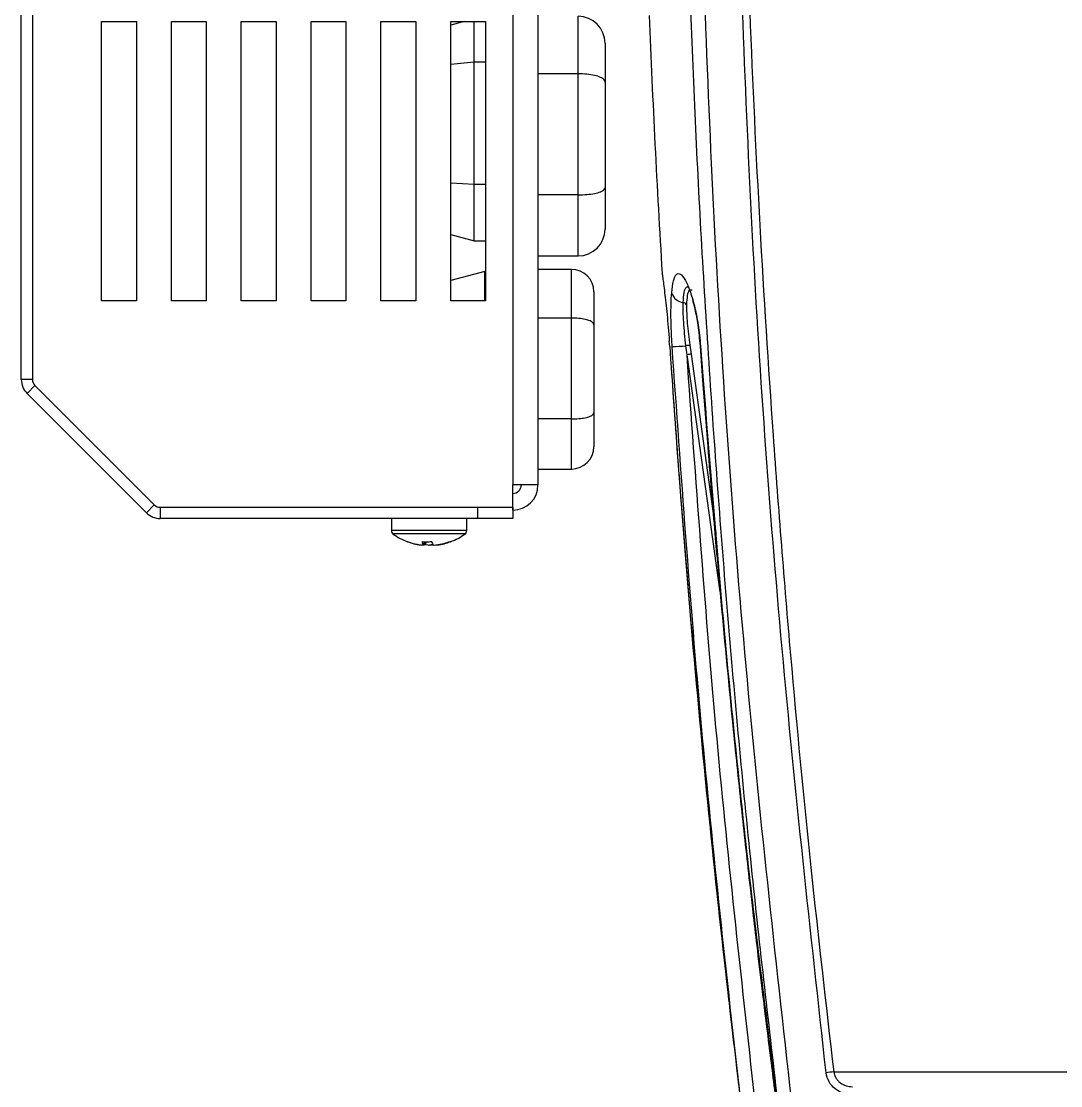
# Model space of a CAD drawing. Extents: x 11 to 120, y 2 to 94.
# Drawn here: x 49.449 to 53.17, y 5.686 to 9.498 of the extents above; entities that cross this region are included whole.
import ezdxf

# ---------------------------------------------------------------- set-up
doc = ezdxf.new("R2010")
doc.units = 0
doc.header["$MEASUREMENT"] = 0
doc.layers.add('OBJECT', color=7, linetype='CONTINUOUS')

msp = doc.modelspace()

# ---------------------------------------------------------------- linework, layer by layer
at = {"layer": 'OBJECT'}
for p, q in [((49.4485, 8.215), (49.4485, 11.3201)), ((49.4885, 11.3201), (49.4885, 8.215)), ((51.2085, 9.885), (51.2085, 7.8375)), ((51.2985, 9.6975), (51.2985, 7.8375)), ((49.736, 9.4975), (49.861, 9.4975)), ((49.736, 8.4975), (49.736, 9.4975)), ((49.861, 9.4975), (49.861, 8.4975)), ((49.986, 9.4975), (50.111, 9.4975)), ((49.986, 8.4975), (49.986, 9.4975)), ((50.111, 9.4975), (50.111, 8.4975)), ((50.236, 9.4975), (50.361, 9.4975)), ((50.236, 8.4975), (50.236, 9.4975)), ((50.361, 9.4975), (50.361, 8.4975)), ((50.486, 9.4975), (50.611, 9.4975)), ((50.486, 8.4975), (50.486, 9.4975)), ((50.611, 9.4975), (50.611, 8.4975)), ((50.736, 9.4975), (50.861, 9.4975)), ((50.736, 8.4975), (50.736, 9.4975)), ((50.861, 9.4975), (50.861, 8.4975)), ((51.0343, 9.4975), (50.986, 9.4846)), ((50.986, 9.4975), (51.111, 9.4975)), ((50.986, 8.4975), (50.986, 9.4975)), ((51.0705, 9.3528), (51.0705, 9.4975)), ((51.111, 9.4975), (51.111, 8.4975)), ((51.4425, 9.31), (51.4425, 9.516)), ((51.5385, 9.42), (51.5385, 9.2806)), ((50.986, 9.3443), (51.0705, 9.3528)), ((51.0705, 8.9145), (51.0705, 9.3528)), ((51.0705, 9.3528), (51.111, 9.3528)), ((51.4425, 9.31), (51.2985, 9.31)), ((51.4425, 8.8765), (51.4425, 9.31)), ((51.5385, 9.2806), (51.5385, 8.9027)), ((50.986, 8.92), (51.0705, 8.9145)), ((51.0705, 8.712), (51.0705, 8.9145)), ((51.0705, 8.9145), (51.111, 8.9145)), ((51.5385, 8.9027), (51.5385, 8.754)), ((51.4425, 8.8765), (51.2985, 8.8765)), ((51.4425, 8.658), (51.4425, 8.8765)), ((50.986, 8.7346), (51.0705, 8.712)), ((51.0705, 8.712), (51.111, 8.712)), ((51.2985, 8.658), (51.4425, 8.658)), ((51.1085, 8.6023), (50.986, 8.5695)), ((51.111, 8.6023), (51.1085, 8.6023)), ((51.1085, 8.4975), (51.1085, 8.6023)), ((51.4185, 8.6096), (51.2985, 8.6096)), ((51.4185, 8.4353), (51.4185, 8.6096)), ((51.4985, 8.5296), (51.4985, 8.4115)), ((49.861, 8.4975), (49.736, 8.4975)), ((50.111, 8.4975), (49.986, 8.4975)), ((50.361, 8.4975), (50.236, 8.4975)), ((50.611, 8.4975), (50.486, 8.4975)), ((50.861, 8.4975), (50.736, 8.4975)), ((51.111, 8.4975), (50.986, 8.4975)), ((51.4185, 8.4353), (51.2985, 8.4353)), ((51.4185, 8.074), (51.4185, 8.4353)), ((51.4985, 8.4115), (51.4985, 8.0965)), ((51.7701, 8.3338), (51.7688, 8.3525)), ((51.8321, 8.3041), (51.8282, 8.3362)), ((51.8421, 8.3379), (51.8466, 8.3059)), ((51.8788, 8.3345), (51.888, 8.2118)), ((51.8806, 8.335), (51.8898, 8.2122)), ((51.9505, 7.4546), (51.8321, 8.3041)), ((51.8466, 8.3059), (51.9358, 7.6656)), ((49.4885, 8.215), (49.4485, 8.215)), ((49.4973, 8.1937), (49.469, 8.1655)), ((49.8964, 7.738), (49.469, 8.1655)), ((49.4973, 8.1937), (49.9247, 7.7663)), ((51.4985, 8.0965), (51.4985, 7.9746)), ((51.4185, 8.074), (51.2985, 8.074)), ((51.4185, 7.8946), (51.4185, 8.074)), ((51.2985, 7.8946), (51.4185, 7.8946)), ((51.2085, 7.7475), (51.2085, 7.8375)), ((51.2985, 7.8375), (51.2085, 7.8375)), ((49.9247, 7.7663), (49.8964, 7.738)), ((49.9459, 7.7575), (49.9459, 7.7175)), ((49.9459, 7.7575), (51.0835, 7.7575)), ((51.0835, 7.7175), (51.0835, 7.7575)), ((51.0835, 7.7575), (51.2085, 7.7575)), ((51.2085, 7.7575), (51.2085, 7.7175)), ((51.0835, 7.7175), (49.9459, 7.7175)), ((50.7735, 7.7175), (50.7735, 7.6741)), ((51.0435, 7.6741), (51.0435, 7.7175)), ((51.2085, 7.7175), (51.0835, 7.7175)), ((51.0435, 7.6741), (50.7735, 7.6741)), ((51.0373, 7.662), (50.7798, 7.662)), ((50.8897, 7.6345), (50.8884, 7.6221)), ((50.8921, 7.6221), (50.8932, 7.6344)), ((50.8828, 7.6221), (50.8829, 7.6226)), ((50.9085, 7.6227), (50.9123, 7.6221)), ((50.9123, 7.6235), (50.9123, 7.6221)), ((50.9286, 7.6224), (50.9286, 7.6221)), ((50.9342, 7.6221), (50.9341, 7.6226)), ((52.3575, 5.7356), (54.9871, 5.7356))]:
    msp.add_line(p, q, dxfattribs=at)
at = {"layer": 'OBJECT', "flags": 128}
for points in [[(51.769, 8.3516), (51.7689, 8.3517), (51.7688, 8.3525)], [(51.7701, 8.3338), (51.7702, 8.3336), (51.7703, 8.3336)], [(51.8806, 8.335), (51.879, 8.3347), (51.8788, 8.3344)], [(51.8898, 8.2122), (51.8881, 8.2119), (51.8881, 8.2118)], [(50.9179, 7.6343), (50.9164, 7.6343), (50.9121, 7.6343), (50.9121, 7.6343)], [(50.9047, 7.6221), (50.8987, 7.6228), (50.8937, 7.6236)], [(50.9123, 7.6221), (50.9183, 7.6228), (50.9233, 7.6236)], [(50.9342, 7.6221), (50.9385, 7.6228), (50.9422, 7.6236)]]:
    msp.add_lwpolyline(points, dxfattribs=at)
at = {"layer": 'OBJECT'}
for centre, radius, start, end in [((51.4425, 9.42), 0.096, 0, 90), ((102.3125, 11.6225), 50.66, 182.37923, 183.42528), ((51.4425, 8.754), 0.096, 270, 0), ((51.4185, 8.5296), 0.08, 0, 90), ((51.8237, 8.5396), 0.0486, 196.7645, 264.0448), ((51.8176, 8.4776), 0.0137, 21.5178, 85.6442), ((51.7579, 9.282), 0.9485, 271.2658, 274.2479), ((51.8829, 7.9639), 0.3762, 96.2276, 98.368), ((51.8794, 7.9862), 0.3214, 95.862, 98.4629), ((49.5185, 8.215), 0.07, 180, 225), ((49.5185, 8.215), 0.03, 180, 225), ((51.4185, 7.9746), 0.08, 270, 0), ((51.2085, 7.8375), 0.03, 270, 0), ((51.2085, 7.8375), 0.09, 270, 0), ((49.9459, 7.7875), 0.03, 225, 270), ((49.9459, 7.7875), 0.07, 225, 270), ((50.7885, 7.6741), 0.015, 180, 234.3318), ((51.0285, 7.6741), 0.015, 305.6682, 0), ((50.9085, 7.8413), 0.2208, 234.3318, 249.5829), ((50.9065, 7.8395), 0.2182, 249.7199, 265.2337), ((50.8321, 7.636), 0.00169, 222.3132, 277.5341), ((50.9085, 7.8413), 0.2208, 249.5829, 262.0078), ((50.8975, 7.7626), 0.1413, 254.9118, 264.0598), ((50.9007, 7.9013), 0.267, 266.3425, 273.6575), ((50.9087, 7.6368), 0.0252, 184.545, 215.9309), ((50.8691, 7.6433), 0.0313, 317.2199, 344.2511), ((50.8925, 7.7094), 0.0882, 277.9828, 289.3162), ((50.9479, 7.6433), 0.0313, 195.7513, 222.7777), ((50.9065, 7.8422), 0.2209, 274.7774, 290.1631), ((50.9105, 7.8395), 0.2182, 274.7663, 290.2801), ((50.9085, 7.8413), 0.2208, 277.9922, 290.4171), ((50.9847, 7.6386), 0.00431, 241.6672, 281.5848), ((50.9085, 7.8413), 0.2208, 290.4171, 305.6682), ((52.4689, 4.6073), 1.1338, 95.6388, 97.0377)]:
    msp.add_arc(centre, radius, start, end, dxfattribs=at)
for points, knots in [([(51.8698, 10.3032), (51.8868, 9.7837), (51.9209, 8.7443), (52.0324, 7.1884), (52.1471, 6.1551), (52.2045, 5.6388)], [0, 0, 0, 0, 0.333336, 0.666886, 1, 1, 1, 1]), ([(52.33, 5.7325), (52.2743, 6.2383), (52.1629, 7.2509), (52.0547, 8.7755), (52.0217, 9.7941), (52.0053, 10.3032)], [0, 0, 0, 0, 0.33303, 0.666639, 1, 1, 1, 1]), ([(52.0331, 10.3035), (52.0402, 10.0458), (52.0542, 9.5336), (52.0908, 8.7708), (52.139, 8.0031), (52.2, 7.2363), (52.2721, 6.4763), (52.3293, 5.9795), (52.3575, 5.7356)], [0, 0, 0, 0, 0.168843, 0.335534, 0.500076, 0.67255, 0.839189, 1, 1, 1, 1]), ([(51.8255, 10.1033), (51.8354, 9.8012), (51.8549, 9.2014), (51.9056, 8.3001), (51.9722, 7.4003), (52.0543, 6.5095), (52.1223, 5.9214), (52.1557, 5.6333)], [0, 0, 0, 0, 0.2022766, 0.4015017, 0.6039518, 0.8059482, 1, 1, 1, 1]), ([(51.5385, 9.2806), (51.5385, 9.2806), (51.5385, 9.2833), (51.536, 9.2894), (51.5239, 9.2977), (51.5021, 9.3046), (51.474, 9.3092), (51.453, 9.3097), (51.4425, 9.31)], [0, 0, 0, 0, 0.003688, 0.16918, 0.383482, 0.590872, 0.795386, 1, 1, 1, 1]), ([(51.4425, 8.8765), (51.453, 8.8768), (51.474, 8.8773), (51.5021, 8.8813), (51.5239, 8.8874), (51.536, 8.8948), (51.5385, 8.9003), (51.5385, 8.9027), (51.5385, 8.9027)], [0, 0, 0, 0, 0.204614, 0.4091276, 0.6165181, 0.8308179, 0.9963109, 1, 1, 1, 1]), ([(51.743, 8.5958), (51.7432, 8.5933), (51.7433, 8.5908), (51.744, 8.5883), (51.744, 8.5882)], [0, 0, 0, 0, 0.94299, 1, 1, 1, 1]), ([(51.743, 8.5958), (51.7435, 8.5922), (51.7445, 8.5852), (51.7517, 8.5304), (51.7609, 8.4509), (51.7661, 8.3853), (51.7688, 8.3525)], [0, 0, 0, 0, 0.24993, 0.499886, 0.749919, 1, 1, 1, 1]), ([(51.7772, 8.5256), (51.7791, 8.5412), (51.7828, 8.5726), (51.7937, 8.5947), (51.8078, 8.5963), (51.8246, 8.5764), (51.8422, 8.5372), (51.8588, 8.4812), (51.873, 8.4123), (51.878, 8.3609), (51.8806, 8.335)], [0, 0, 0, 0, 0.124845, 0.24983, 0.374893, 0.499993, 0.625062, 0.749967, 0.874601, 1, 1, 1, 1]), ([(51.8187, 8.4913), (51.8196, 8.5042), (51.8213, 8.5301), (51.8289, 8.549), (51.8366, 8.5474), (51.8402, 8.5467)], [0, 0, 0, 0, 0.345648, 0.688634, 1, 1, 1, 1]), ([(51.7789, 8.3338), (51.7779, 8.3519), (51.7758, 8.3879), (51.7745, 8.4395), (51.7747, 8.4869), (51.7763, 8.5127), (51.7772, 8.5256)], [0, 0, 0, 0, 0.250785, 0.500021, 0.750018, 1, 1, 1, 1]), ([(51.8505, 8.5348), (51.8467, 8.5356), (51.8392, 8.5373), (51.8322, 8.5192), (51.831, 8.4948), (51.8304, 8.4826)], [0, 0, 0, 0, 0.331196, 0.664786, 1, 1, 1, 1]), ([(51.8512, 8.5036), (51.8542, 8.4919), (51.8611, 8.4659), (51.8718, 8.4084), (51.8764, 8.3602), (51.8788, 8.3345)], [0, 0, 0, 0, 0.272966, 0.610724, 1, 1, 1, 1]), ([(51.8282, 8.3362), (51.8266, 8.3507), (51.8233, 8.3797), (51.8201, 8.4213), (51.8182, 8.4597), (51.8185, 8.4807), (51.8187, 8.4913)], [0, 0, 0, 0, 0.251653, 0.500766, 0.75093, 1, 1, 1, 1]), ([(51.8304, 8.4826), (51.8304, 8.4728), (51.8305, 8.453), (51.833, 8.4171), (51.8368, 8.3784), (51.8403, 8.3515), (51.8421, 8.3379)], [0, 0, 0, 0, 0.249435, 0.499656, 0.748628, 1, 1, 1, 1]), ([(51.4985, 8.4115), (51.4985, 8.4115), (51.4985, 8.4137), (51.4964, 8.4186), (51.4863, 8.4254), (51.4681, 8.4309), (51.4448, 8.4346), (51.4273, 8.4351), (51.4185, 8.4353)], [0, 0, 0, 0, 0.003686, 0.169181, 0.383482, 0.590871, 0.795385, 1, 1, 1, 1]), ([(51.7701, 8.3338), (51.7873, 8.0899), (51.821, 7.6144), (51.8829, 6.9206), (51.9492, 6.2641), (51.9991, 5.8395), (52.0234, 5.6333)], [0, 0, 0, 0, 0.27038, 0.527173, 0.77038, 1, 1, 1, 1]), ([(52.0242, 5.6333), (51.9745, 6.0795), (51.8745, 6.978), (51.8109, 7.8798), (51.7789, 8.3338)], [0, 0, 0, 0, 0.49662, 1, 1, 1, 1]), ([(52.0751, 5.6386), (52.0257, 6.0821), (51.9269, 6.969), (51.8637, 7.8591), (51.8321, 8.3041)], [0, 0, 0, 0, 0.500069, 1, 1, 1, 1]), ([(51.7757, 8.2571), (51.7796, 8.1999), (51.788, 8.077), (51.8007, 7.9055), (51.8125, 7.7521), (51.8226, 7.6246), (51.8423, 7.385), (51.8689, 7.0821), (51.9032, 6.7247), (51.9264, 6.4971), (51.9441, 6.33), (51.9577, 6.2039), (51.9755, 6.0439), (51.9955, 5.8687), (52.0101, 5.7468), (52.0169, 5.6896)], [0, 0, 0, 0, 0.0667, 0.143295, 0.200055, 0.245598, 0.29208, 0.479715, 0.599336, 0.709711, 0.745752, 0.794836, 0.857243, 0.932974, 1, 1, 1, 1]), ([(51.8881, 8.2118), (51.8941, 8.1328), (51.9048, 7.991), (51.9202, 7.8028), (51.9326, 7.6564), (51.9432, 7.5346), (51.9638, 7.3057), (51.9915, 7.0164), (52.027, 6.675), (52.0509, 6.4577), (52.069, 6.2981), (52.083, 6.1777), (52.1012, 6.025), (52.1239, 5.8397), (52.1411, 5.7053), (52.1504, 5.6328)], [0, 0, 0, 0, 0.091688, 0.164513, 0.21848, 0.261781, 0.305976, 0.484375, 0.598107, 0.70305, 0.737316, 0.783983, 0.843317, 0.915321, 1, 1, 1, 1]), ([(51.8898, 8.2122), (51.9141, 7.9093), (51.9615, 7.3192), (52.0499, 6.4595), (52.119, 5.9035), (52.1526, 5.6333)], [0, 0, 0, 0, 0.351668, 0.685, 1, 1, 1, 1]), ([(51.4185, 8.074), (51.4273, 8.0743), (51.4448, 8.0747), (51.4681, 8.0782), (51.4863, 8.0834), (51.4964, 8.0898), (51.4985, 8.0944), (51.4985, 8.0965), (51.4985, 8.0965)], [0, 0, 0, 0, 0.204615, 0.409128, 0.616519, 0.83082, 0.996314, 1, 1, 1, 1]), ([(52.4253, 5.653), (52.414, 5.654), (52.3914, 5.6562), (52.3613, 5.6733), (52.338, 5.6992), (52.3326, 5.7214), (52.33, 5.7325)], [0, 0, 0, 0, 0.250172, 0.500067, 0.749913, 1, 1, 1, 1]), ([(52.3575, 5.7356), (52.3581, 5.7319), (52.3595, 5.7246), (52.3645, 5.7141), (52.3717, 5.7044), (52.3836, 5.6937), (52.4016, 5.6845), (52.4171, 5.6832), (52.4248, 5.6825)], [0, 0, 0, 0, 0.116907, 0.238658, 0.366334, 0.500852, 0.750248, 1, 1, 1, 1])]:
    msp.add_open_spline(points, degree=3, knots=knots, dxfattribs=at)

doc.saveas('drawing.dxf')
